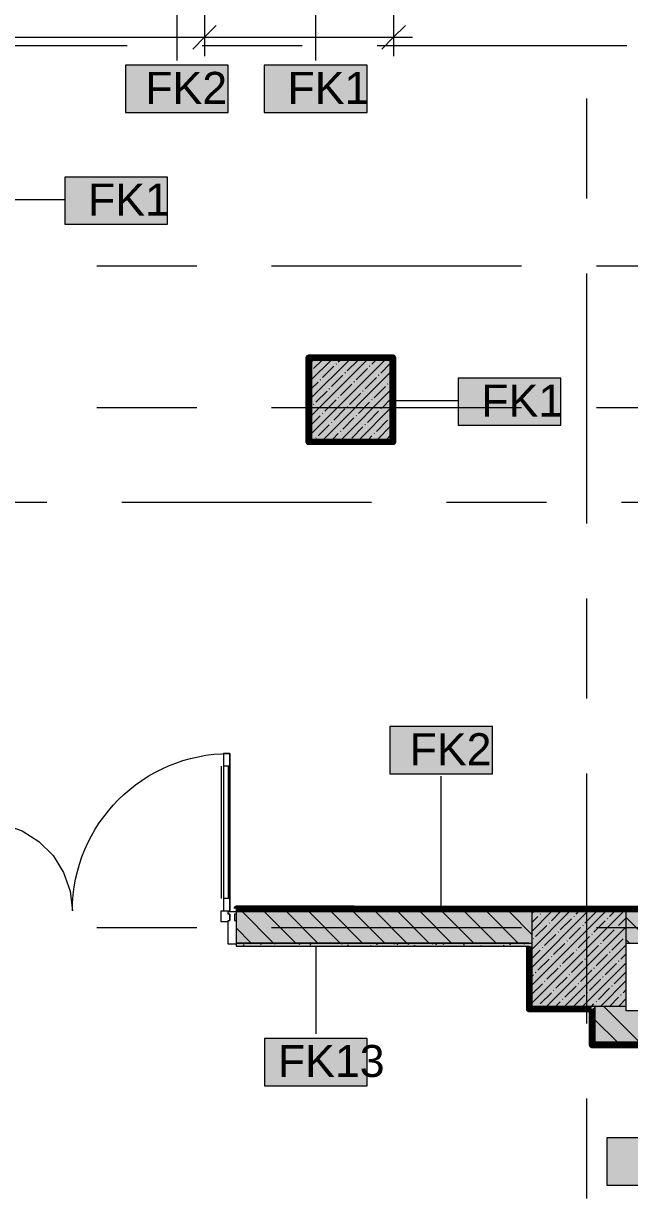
# Model space of a CAD drawing. Header units: millimetres. Extents: x -3817 to 677485, y -22715 to 103890.
# Drawn here: x 331722 to 335574, y 7997 to 15458 of the extents above; entities that cross this region are included whole.
import ezdxf

# ---------------------------------------------------------------- set-up
doc = ezdxf.new("R2010")
doc.units = ezdxf.units.MM
doc.layers.add('PDF _Геометрия', color=7, linetype='Continuous', true_color=0x1d1d1d)
doc.layers.add('PDF _Сплошная заливка', color=7, linetype='Continuous', true_color=0xffffff)
doc.layers.add('PDF _Текст', color=7, linetype='Continuous')
doc.styles.add('PDF GOST-Common', font='arial.ttf')

msp = doc.modelspace()

# ---------------------------------------------------------------- hatches: boundary and pattern name
at = {"layer": 'PDF _Сплошная заливка', "transparency": 33554559}
for points in [[(334072.9, 12799), (334072.9, 12819), (333552.9, 12819), (333552.9, 12799), (334052.9, 12799)], [(334952.9, 9199), (335332.9, 9199), (335332.9, 9219), (334932.9, 9219), (334932.9, 9199)], [(335332.9, 8989), (335352.9, 8989), (335352.9, 9219), (335332.9, 9219), (335332.9, 9198)], [(335526.3, 8989), (335552.9, 8989), (335552.9, 9219), (335352.9, 9219), (335352.9, 8989)]]:
    msp.add_hatch(color=256, dxfattribs=at).paths.add_polyline_path(points)
h = msp.add_hatch(color=256, dxfattribs=at)
h.paths.add_polyline_path([(347052.9, 9819), (347302.9, 9819), (347302.9, 9839), (342508.2, 9839), (342508.2, 9819), (346262.4, 9819)], flags=0)
h.paths.add_polyline_path([(340863.2, 9819), (340863.2, 9839), (333072.9, 9839), (333072.9, 9819), (340052.9, 9819)], flags=0)
h.paths.add_polyline_path([(331427.9, 9819), (331427.9, 9839), (330602.9, 9839), (330602.9, 9827), (330657.9, 9827), (330657.9, 9819), (331022.9, 9819)], flags=0)
h.paths.add_polyline_path([(328562.9, 9819), (329097.9, 9819), (329097.9, 9827), (329152.9, 9827), (329152.9, 9839), (328562.9, 9839)], flags=0)
h = msp.add_hatch(color=256, dxfattribs=at)
h.paths.add_polyline_path([(343952.9, 9619), (343952.9, 9819), (342508.2, 9819), (342508.2, 9619), (343578.4, 9619)], flags=0)
h.paths.add_polyline_path([(330802.9, 9619), (331427.9, 9619), (331427.9, 9819), (330781.9, 9819), (330781.9, 9619)], flags=0)
h.paths.add_polyline_path([(333072.9, 9619), (334952.9, 9619), (334952.9, 9819), (333072.9, 9819)], flags=0)
h.paths.add_polyline_path([(336152.9, 9619), (339452.9, 9619), (339452.9, 9819), (338752.9, 9819), (338752.9, 9749), (337952.9, 9749), (337952.9, 9819), (335552.9, 9819), (335552.9, 9619), (335952.9, 9619)], flags=0)
h.paths.add_polyline_path([(340863.2, 9619), (340863.2, 9819), (340052.9, 9819), (340052.9, 9619), (340223.3, 9619)], flags=0)
h = msp.add_hatch(color=256, dxfattribs=at)
h.paths.add_polyline_path([(331427.9, 9599), (331427.9, 9619), (331022.9, 9619), (331022.9, 9599), (331042.9, 9599)], flags=0)
h.paths.add_polyline_path([(334932.9, 9599), (334932.9, 9619), (333072.9, 9619), (333072.9, 9599), (334931.9, 9599)], flags=0)

# ---------------------------------------------------------------- linework, layer by layer
at = {"layer": 'PDF _Геометрия', "color": 7, "lineweight": 9}
for points in [[(332695.7, 15918.5), (332695.7, 15222.3)], [(333578.8, 15918.5), (333578.8, 15222.3)], [(332872.4, 15618), (332872.4, 15370), (332872.4, 15250)], [(334073.9, 15618), (334073.9, 15370), (334073.9, 15250)], [(331453.9, 15370), (332872.4, 15370), (334193.9, 15370)], [(331573.4, 14341.3), (331984.3, 14341.3)], [(334073.4, 13064.9), (334484.3, 13064.9)], [(334375.8, 9848.6), (334375.8, 10679.5)], [(334932.9, 9619), (333072.9, 9619), (334932.9, 9619), (334952.9, 9619)], [(333072.9, 9599), (334931.9, 9599)], [(333580.4, 9598.5), (333580.4, 9042.7)], [(334932.9, 9219), (334932.9, 9599)], [(334932.9, 9199), (335331.9, 9199)], [(335332.9, 9198), (335332.9, 8989)]]:
    msp.add_lwpolyline(points, dxfattribs=at)
at = {"layer": 'PDF _Геометрия', "color": 7, "lineweight": 20}
for points in [[(332947.4, 15445), (332872.4, 15370), (332797.4, 15295)], [(334148.9, 15445), (334073.9, 15370), (333998.9, 15295)]]:
    msp.add_lwpolyline(points, dxfattribs=at)
at = {"layer": 'PDF _Геометрия', "color": 253, "lineweight": 9, "true_color": 0xaaaaaa}
for points in [[(330794.1, 15319), (332381.6, 15319)], [(332857.9, 15319), (333492.9, 15319)], [(333969.1, 15319), (335556.6, 15319)], [(335302.9, 14347.4), (335302.9, 14982.4)], [(332187.9, 13919), (332822.9, 13919)], [(333299.1, 13919), (334886.6, 13919)], [(335362.9, 13919), (335997.9, 13919)], [(335302.9, 12283.7), (335302.9, 13871.2)], [(332187.9, 13019), (332822.9, 13019)], [(333299.1, 13019), (334886.6, 13019)], [(335362.9, 13019), (335997.9, 13019)], [(331235.4, 12419), (331870.4, 12419)], [(332346.6, 12419), (333934.1, 12419)], [(334410.4, 12419), (335045.4, 12419)], [(335521.6, 12419), (337109.1, 12419)], [(335302.9, 11172.4), (335302.9, 11807.4)], [(332978.9, 10743), (332978.9, 9903)], [(333032.9, 10743), (332992.9, 10743)], [(333022.9, 10743), (333022.9, 9903)], [(335302.9, 9108.7), (335302.9, 10696.2)], [(333032.9, 9903), (332992.9, 9903)], [(333022.9, 9753), (332977.9, 9753), (332977.9, 9823), (333032.9, 9823), (333032.9, 9820)], [(333032.9, 9803), (333032.9, 9763)], [(332187.9, 9719), (332822.9, 9719)], [(333299.1, 9719), (334886.6, 9719)], [(335362.9, 9719), (335997.9, 9719)], [(335302.9, 7997.4), (335302.9, 8632.4)]]:
    msp.add_lwpolyline(points, dxfattribs=at)
at = {"layer": 'PDF _Геометрия', "color": 7, "lineweight": 9}
for points in [[(333022.2, 15192.2), (332369.1, 15192.2), (332369.1, 14892.2), (333022.2, 14892.2)], [(333905.4, 15192.2), (333252.3, 15192.2), (333252.3, 14892.2), (333905.4, 14892.2)], [(332637.5, 14483.1), (331984.3, 14483.1), (331984.3, 14183.1), (332637.5, 14183.1)], [(334052.9, 13319), (333552.9, 13319), (333552.9, 12819), (334052.9, 12819)], [(335137.5, 13206.8), (334484.3, 13206.8), (334484.3, 12906.8), (335137.5, 12906.8)], [(334702.3, 10993.4), (334049.2, 10993.4), (334049.2, 10693.4), (334702.3, 10693.4)], [(340863.2, 9819), (333072.9, 9819)], [(335552.9, 9819), (334952.9, 9819), (334952.9, 9219), (335552.9, 9219)], [(333906.9, 9012.6), (333253.8, 9012.6), (333253.8, 8712.6), (333906.9, 8712.6)], [(336082.5, 8382.6), (335429.4, 8382.6), (335429.4, 8082.6), (336082.5, 8082.6)]]:
    msp.add_lwpolyline(points, close=True, dxfattribs=at)
at = {"layer": 'PDF _Геометрия', "color": 231, "lineweight": 70, "true_color": 0xff80c0}
for points in [[(334073.9, 12799), (334073.9, 12798), (333532.9, 12798), (333531.9, 12798), (333531.9, 13339), (333531.9, 13340), (334073.9, 13340), (334073.9, 13339)], [(334072.9, 13339), (333532.9, 13339), (333532.9, 12799), (334072.9, 12799)], [(333072.9, 9839), (333822.9, 9839), (333822.9, 9840), (333072.9, 9840)]]:
    msp.add_lwpolyline(points, close=True, dxfattribs=at)
at = {"layer": 'PDF _Геометрия', "color": 9, "lineweight": 9, "true_color": 0xc0c0c0}
for points in [[(334052.9, 13339), (334072.9, 13339), (334072.9, 12819), (334072.9, 12799), (333552.9, 12799), (333532.9, 12799), (333532.9, 13339), (333552.9, 13339)], [(333552.9, 13319), (333552.9, 12819), (334052.9, 12819), (334052.9, 13319)]]:
    msp.add_lwpolyline(points, close=True, dxfattribs=at)
at = {"layer": 'PDF _Геометрия', "color": 253, "lineweight": 9, "true_color": 0x9b9b9b}
for points in [[(333551.2, 13339), (333546.6, 13331)], [(333619.7, 13335.6), (333614.7, 13326.9)], [(333646.9, 13319.3), (333641.9, 13328)], [(333752.7, 13319), (333751.6, 13320.9)], [(333865.4, 13334.5), (333860.4, 13325.8)], [(333933.4, 13330.4), (333928.4, 13321.7)], [(334028.7, 13328.6), (334023.7, 13337.3)], [(334059.5, 13288), (334069.5, 13288)], [(333541.3, 13257.6), (333551.4, 13257.6)], [(333552.9, 13238.3), (333551.5, 13240.7)], [(334072.9, 13252), (334069.4, 13258.1)], [(333539.4, 13135.6), (333534.4, 13126.9)], [(333545.4, 13190.3), (333540.4, 13199)], [(333549.5, 13122.3), (333544.5, 13131)], [(334061.3, 13186.2), (334056.3, 13177.5)], [(334059.5, 13166.1), (334069.5, 13166.1)], [(334072.5, 13144.6), (334067.5, 13135.9)], [(333541.3, 13074.7), (333551.4, 13074.7)], [(333550.6, 13094), (333545.5, 13085.3)], [(333552.9, 13055.4), (333548.6, 13063)], [(334059.5, 13074.7), (334069.5, 13074.7)], [(333542.4, 13012.6), (333537.4, 13021.3)], [(333541.3, 13013.7), (333551.4, 13013.7)], [(334060.3, 13030), (334055.3, 13038.7)], [(333535.3, 12902.9), (333532.9, 12907.2)], [(333541.3, 12922.3), (333551.4, 12922.3)], [(334059.5, 12952.8), (334069.5, 12952.8)], [(333539.4, 12834.9), (333534.4, 12843.6)], [(334056.2, 12872.4), (334052.9, 12866.8)], [(333534.2, 12821.8), (333532.9, 12819.5)], [(333622.7, 12812.6), (333619, 12819)], [(333632.7, 12800.4), (333642.8, 12800.4)], [(333724.2, 12800.4), (333734.2, 12800.4)], [(333738.3, 12809.6), (333733.3, 12800.9)], [(333785.1, 12800.4), (333795.2, 12800.4)], [(333806.4, 12805.5), (333802.6, 12799)], [(333936.5, 12817.8), (333935.8, 12819)], [(333937.5, 12800.4), (333947.6, 12800.4)], [(333954.9, 12819), (333952.6, 12815)], [(334029, 12800.4), (334039, 12800.4)], [(334046.1, 12810.7), (334041.3, 12819)], [(334052.1, 12804.4), (334049, 12799)], [(334059.5, 12830.8), (334069.5, 12830.8)], [(333149.5, 9839), (333145.4, 9831.9)], [(333239.3, 9819), (333237.9, 9821.6)], [(333337.3, 9832.2), (333333.4, 9839)], [(333354.5, 9828.4), (333349.5, 9819.7)], [(333395.9, 9839), (333391.2, 9830.8)], [(333464.2, 9835.5), (333459.2, 9826.7)], [(333651.1, 9837.4), (333650.1, 9839)], [(333709.9, 9834.4), (333704.9, 9825.7)], [(333760.7, 9830.3), (333755.7, 9839)], [(333778, 9830.3), (333773, 9821.6)], [(333802.4, 9819.1), (333797.4, 9827.9)], [(333896.8, 9838.5), (333896.5, 9839)], [(333994.2, 9839), (333992.3, 9835.7)], [(334074.5, 9835.5), (334072.5, 9839)], [(334116.2, 9824.3), (334111.1, 9833)], [(334159.8, 9821), (334158.6, 9819)], [(334184.2, 9828.4), (334179.2, 9837.1)], [(334201.4, 9832.2), (334196.4, 9823.5)], [(334224.8, 9819), (334220.8, 9826)], [(334240.6, 9839), (334238, 9834.6)], [(334310.9, 9839), (334306.1, 9830.5)], [(334361.9, 9825.4), (334356.9, 9834.1)], [(334405.5, 9819.9), (334405, 9819)], [(334539.6, 9822.4), (334534.6, 9831.1)], [(334556.8, 9838.2), (334551.8, 9829.4)], [(334576.8, 9819), (334576.2, 9820)], [(334624.9, 9834.1), (334619.8, 9825.4)], [(334647.2, 9819), (334644.2, 9824.1)], [(334823.1, 9819), (334821.9, 9821.1)], [(334921.4, 9831.7), (334917.2, 9839)], [(335006.7, 9824.8), (335003.3, 9819)], [(335048.3, 9836), (335043.3, 9827.3)], [(335085.2, 9839), (335084.9, 9838.4)], [(335155.6, 9839), (335152.9, 9834.3)], [(335235.2, 9836.9), (335233.9, 9839)], [(335252.4, 9823.7), (335249.7, 9819)], [(335320.4, 9819.6), (335320.1, 9819)], [(335344.8, 9829.8), (335339.8, 9838.5)], [(335386.3, 9819), (335381.4, 9827.3)], [(335402, 9839), (335398.7, 9833.2)], [(335471.7, 9837.9), (335466.7, 9829.2)], [(335480.9, 9838), (335480.3, 9839)], [(333123, 9610.1), (333117.9, 9601.4)], [(333163.3, 9619), (333159.6, 9612.6)], [(333225.6, 9599), (333223.7, 9602.2)], [(333232.6, 9617.2), (333227.6, 9608.5)], [(333323.2, 9612.9), (333319.6, 9619)], [(333401.6, 9599), (333401.4, 9599.3)], [(333478.4, 9616.1), (333473.3, 9607.4)], [(333546.4, 9612), (333541.4, 9603.3)], [(333636.9, 9618), (333636.4, 9619)], [(333746.6, 9611), (333742, 9619)], [(333761.6, 9619), (333760.7, 9617.5)], [(333788.2, 9599.8), (333783.2, 9608.5)], [(333928.2, 9602.8), (333926, 9599)], [(333969.8, 9613.9), (333964.8, 9605.2)], [(334008, 9619), (334006.4, 9616.4)], [(334060.4, 9616.1), (334058.7, 9619)], [(334078.3, 9619), (334074.5, 9612.3)], [(334102, 9605), (334097, 9613.7)], [(334170, 9609.1), (334165, 9617.8)], [(334173.9, 9601.7), (334172.4, 9599)], [(334211, 9599), (334206.6, 9606.6)], [(334324.7, 9619), (334320.2, 9611.2)], [(334347.7, 9606.1), (334342.7, 9614.8)], [(334393.3, 9615.8), (334388.2, 9607.1)], [(334525.4, 9603.1), (334520.4, 9611.8)], [(334563, 9599), (334562.1, 9600.6)], [(334633.4, 9599), (334630.1, 9604.7)], [(334775.1, 9606.6), (334770.7, 9599)], [(334809.4, 9599), (334807.8, 9601.7)], [(334816.7, 9617.7), (334811.7, 9609)], [(334907.2, 9612.4), (334903.4, 9619)], [(334923, 9619), (334921.3, 9616.1)], [(334937.5, 9583.2), (334932.9, 9575.1)], [(334943.4, 9569.5), (334952.9, 9569.5)], [(334943.4, 9508.5), (334952.9, 9508.5)], [(334952.9, 9533.3), (334947.9, 9541.9)], [(334940.5, 9405.5), (334935.5, 9396.7)], [(334944.6, 9473.5), (334939.6, 9464.8)], [(334943.4, 9417.1), (334952.9, 9417.1)], [(334951.7, 9363.8), (334946.6, 9355.1)], [(334938.8, 9313.8), (334933.8, 9322.5)], [(334943.4, 9234.2), (334952.9, 9234.2)], [(334969.9, 9199), (334968.4, 9201.7)], [(334973.9, 9203.7), (334983.9, 9203.7)], [(335037.9, 9208.4), (335032.9, 9199.7)], [(335067.8, 9212.3), (335064, 9219)], [(335065.3, 9203.7), (335075.4, 9203.7)], [(335079.2, 9219), (335074.5, 9210.9)], [(335147.6, 9215.5), (335142.6, 9206.8)], [(335156.7, 9203.7), (335166.8, 9203.7)], [(335339.6, 9203.7), (335349.7, 9203.7)], [(335344, 9160.6), (335339, 9169.3)], [(335337, 9051), (335332.9, 9058)], [(335339.6, 9081.8), (335349.7, 9081.8)], [(335348.1, 9092.6), (335343.1, 9101.3)], [(335419.5, 8969), (335419.3, 8969.3)], [(335461.5, 8990.4), (335471.6, 8990.4)], [(335518.7, 8979.9), (335513.7, 8988.6)], [(335553, 8990.4), (335563, 8990.4)]]:
    msp.add_lwpolyline(points, dxfattribs=at)
at = {"layer": 'PDF _Геометрия', "lineweight": 9}
for points in [[(333552.9, 13311.2), (333560.7, 13319)], [(333552.9, 13197.2), (333674.7, 13319)], [(333552.9, 13083.1), (333788.8, 13319)], [(333552.9, 12969.1), (333902.8, 13319)], [(333552.9, 12855), (334016.9, 13319)], [(333565.6, 13266.9), (333617.7, 13319)], [(333622.6, 13209.9), (333693.9, 13281.2)], [(333708.2, 13295.4), (333710.5, 13297.8)], [(333722.4, 13309.7), (333731.8, 13319)], [(333779.4, 13252.6), (333845.8, 13319)], [(333922, 13281.2), (333924.4, 13283.5)], [(333936.3, 13295.4), (333959.8, 13319)], [(333993.3, 13238.4), (334052.9, 13298)], [(333552.9, 13254.2), (333553.7, 13255)], [(333630.9, 12819), (334052.9, 13241)], [(333679.7, 13152.9), (333750.9, 13224.1)], [(333765.2, 13238.4), (333767.6, 13240.8)], [(333836.5, 13195.6), (333907.7, 13266.9)], [(333893.5, 13138.6), (333964.8, 13209.9)], [(333979, 13224.1), (333981.4, 13226.5)], [(333552.9, 13140.1), (333594.1, 13181.4)], [(333608.4, 13195.6), (333610.7, 13198)], [(333665.4, 13138.6), (333667.8, 13141)], [(333736.7, 13095.8), (333808, 13167.1)], [(333822.2, 13181.4), (333824.6, 13183.7)], [(333950.5, 13081.6), (334021.8, 13152.9)], [(334036.1, 13167.1), (334038.4, 13169.5)], [(334050.3, 13181.4), (334052.9, 13183.9)], [(333579.9, 13053.1), (333651.1, 13124.3)], [(333636.9, 12996), (333708.2, 13067.3)], [(333722.4, 13081.6), (333724.8, 13083.9)], [(333745, 12819), (334052.9, 13126.9)], [(333793.7, 13038.8), (333865, 13110.1)], [(333879.2, 13124.3), (333881.6, 13126.7)], [(333936.3, 13067.3), (333938.6, 13069.7)], [(334007.5, 13024.5), (334052.9, 13069.9)], [(333565.6, 13038.8), (333568, 13041.2)], [(333622.6, 12981.8), (333625, 12984.2)], [(333693.9, 12939), (333765.2, 13010.3)], [(333779.4, 13024.5), (333781.8, 13026.9)], [(333850.7, 12981.8), (333922, 13053.1)], [(333859, 12819), (334052.9, 13012.9)], [(333907.7, 12924.8), (333979, 12996)], [(333993.3, 13010.3), (333995.7, 13012.7)], [(333552.9, 12912), (333608.4, 12967.5)], [(333594.1, 12839.2), (333665.4, 12910.5)], [(333679.7, 12924.8), (333682, 12927.1)], [(333750.9, 12882), (333822.2, 12953.3)], [(333836.5, 12967.5), (333838.8, 12969.9)], [(333893.5, 12910.5), (333895.9, 12912.9)], [(333964.8, 12867.7), (334036.1, 12939)], [(334050.3, 12953.3), (334052.7, 12955.6)], [(333687.9, 12819), (333722.4, 12853.5)], [(333736.7, 12867.7), (333739, 12870.1)], [(333808, 12825), (333879.2, 12896.2)], [(333916, 12819), (333936.3, 12839.2)], [(333950.5, 12853.5), (333952.9, 12855.8)], [(333973.1, 12819), (334052.9, 12898.8)], [(334030.1, 12819), (334052.9, 12841.8)], [(333579.9, 12825), (333582.2, 12827.3)], [(333310.8, 9619), (333110.8, 9819)], [(333452.2, 9619), (333252.2, 9819)], [(333593.6, 9619), (333393.6, 9819)], [(333735, 9619), (333535, 9819)], [(333876.4, 9619), (333676.4, 9819)], [(334017.9, 9619), (333817.9, 9819)], [(334159.3, 9619), (333959.3, 9819)], [(334300.7, 9619), (334100.7, 9819)], [(334442.1, 9619), (334242.1, 9819)], [(334583.6, 9619), (334383.6, 9819)], [(334725, 9619), (334525, 9819)], [(334866.4, 9619), (334666.4, 9819)], [(334952.9, 9673.9), (334807.8, 9819)], [(334952.9, 9815.4), (334949.2, 9819)], [(334952.9, 9807.1), (334964.8, 9819)], [(334952.9, 9693.1), (335078.8, 9819)], [(334952.9, 9579), (335192.9, 9819)], [(334952.9, 9465), (335306.9, 9819)], [(334952.9, 9350.9), (335421, 9819)], [(334952.9, 9236.9), (335535, 9819)], [(334952.9, 9750.1), (334991.2, 9788.4)], [(335005.5, 9802.7), (335007.8, 9805)], [(335019.7, 9816.9), (335021.8, 9819)], [(335076.8, 9759.9), (335135.9, 9819)], [(335133.8, 9702.9), (335205.1, 9774.1)], [(335219.3, 9788.4), (335221.7, 9790.8)], [(335233.6, 9802.7), (335249.9, 9819)], [(335290.6, 9745.6), (335361.9, 9816.9)], [(335433.2, 9774.1), (335435.5, 9776.5)], [(335447.4, 9788.4), (335478, 9819)], [(335504.4, 9731.4), (335552.9, 9779.8)], [(335714.9, 9619), (335552.9, 9781)], [(333169.3, 9619), (333072.9, 9715.5)], [(334977, 9660.1), (335048.2, 9731.4)], [(335049.1, 9219), (335552.9, 9722.8)], [(335062.5, 9745.6), (335064.9, 9748)], [(335190.8, 9645.8), (335262.1, 9717.1)], [(335276.3, 9731.4), (335278.7, 9733.7)], [(335347.6, 9688.6), (335418.9, 9759.9)], [(335404.6, 9631.6), (335475.9, 9702.9)], [(335490.2, 9717.1), (335492.6, 9719.5)], [(334962.7, 9645.8), (334965.1, 9648.2)], [(335034, 9603.1), (335105.3, 9674.4)], [(335119.5, 9688.6), (335121.9, 9691)], [(335176.5, 9631.6), (335178.9, 9634)], [(335247.8, 9588.8), (335319.1, 9660.1)], [(335333.4, 9674.4), (335335.7, 9676.7)], [(335461.7, 9574.6), (335533, 9645.8)], [(335547.2, 9660.1), (335549.6, 9662.5)], [(335573.5, 9619), (335552.9, 9639.6)], [(334952.9, 9522), (335005.5, 9574.6)], [(335019.7, 9588.8), (335022.1, 9591.2)], [(335091, 9546), (335162.3, 9617.3)], [(335148, 9489), (335219.3, 9560.3)], [(335163.1, 9219), (335552.9, 9608.8)], [(335233.6, 9574.6), (335235.9, 9576.9)], [(335304.9, 9531.8), (335376.1, 9603.1)], [(335390.4, 9617.3), (335392.8, 9619.7)], [(335447.4, 9560.3), (335449.8, 9562.7)], [(335518.7, 9517.5), (335552.9, 9551.7)], [(334991.2, 9446.3), (335062.5, 9517.5)], [(335076.8, 9531.8), (335079.1, 9534.2)], [(335133.8, 9474.8), (335136.1, 9477.1)], [(335205.1, 9432), (335276.3, 9503.3)], [(335277.2, 9219), (335552.9, 9494.7)], [(335290.6, 9517.5), (335293, 9519.9)], [(335361.9, 9474.8), (335433.2, 9546)], [(335418.9, 9417.7), (335490.2, 9489)], [(335504.4, 9503.3), (335506.8, 9505.7)], [(334952.9, 9407.9), (334962.7, 9417.7)], [(334977, 9432), (334979.3, 9434.4)], [(335048.2, 9389.2), (335119.5, 9460.5)], [(335105.3, 9332.2), (335176.5, 9403.5)], [(335190.8, 9417.7), (335193.2, 9420.1)], [(335262.1, 9375), (335333.4, 9446.3)], [(335347.6, 9460.5), (335350, 9462.9)], [(335404.6, 9403.5), (335407, 9405.9)], [(335475.9, 9360.7), (335547.2, 9432)], [(334952.9, 9293.9), (335019.7, 9360.7)], [(335034, 9375), (335036.4, 9377.3)], [(335162.3, 9275.2), (335233.6, 9346.5)], [(335247.8, 9360.7), (335250.2, 9363.1)], [(335319.1, 9317.9), (335390.4, 9389.2)], [(335376.1, 9260.9), (335447.4, 9332.2)], [(335391.2, 9219), (335552.9, 9380.7)], [(335461.7, 9346.5), (335464, 9348.8)], [(335005.5, 9232.4), (335076.8, 9303.7)], [(335091, 9317.9), (335093.4, 9320.3)], [(335148, 9260.9), (335150.4, 9263.3)], [(335220.2, 9219), (335290.6, 9289.4)], [(335304.9, 9303.7), (335307.2, 9306.1)], [(335448.3, 9219), (335504.4, 9275.2)], [(335505.3, 9219), (335552.9, 9266.6)], [(335518.7, 9289.4), (335521.1, 9291.8)], [(335533, 9303.7), (335552.9, 9323.6)], [(334992.1, 9219), (334993.6, 9220.5)], [(335106.1, 9219), (335133.8, 9246.7)], [(335334.2, 9219), (335347.6, 9232.4)], [(335361.9, 9246.7), (335364.2, 9249)], [(335637.8, 8989), (335552.9, 9073.9), (335407.8, 9219)], [(335552.9, 9215.4), (335549.2, 9219)], [(335496.4, 8989), (335352.9, 9132.5)], [(335355, 8989), (335352.9, 8991.1)]]:
    msp.add_lwpolyline(points, dxfattribs=at)
at = {"layer": 'PDF _Геометрия', "color": 253, "lineweight": 9, "true_color": 0xaaaaaa}
msp.add_lwpolyline([(331467.9, 9823), (331467.9, 10388), (331593.6, 10373.8), (331713, 10332.1), (331820.2, 10264.7), (331909.6, 10175.3), (331976.9, 10068.1), (332018.7, 9948.7), (332032.9, 9823, -0.414212), (333032.9, 10823), (333032.9, 9823)], format="xyb", dxfattribs=at)
msp.add_lwpolyline([(332992.9, 9823), (333032.9, 9823), (333032.9, 10823), (332992.9, 10823), (332992.9, 9823), (333032.9, 9823), (333032.9, 10823), (332992.9, 10823)], close=True, dxfattribs=at)
at = {"layer": 'PDF _Геометрия', "color": 7, "lineweight": 20}
msp.add_lwpolyline([(333072.9, 9803), (333062.9, 9803), (333062.9, 9763), (333072.9, 9763), (333072.9, 9613), (333022.9, 9613), (333022.9, 9763), (333032.9, 9763), (333032.9, 9803), (333022.9, 9803), (333022.9, 9820), (333072.9, 9820)], close=True, dxfattribs=at)
at = {"layer": 'PDF _Геометрия', "color": 9, "lineweight": 9, "true_color": 0xc0c0c0}
for points in [[(340072.9, 9599), (340863.2, 9599), (340863.2, 9619), (340863.2, 9819), (340863.2, 9839), (333072.9, 9839), (333072.9, 9819), (333072.9, 9619), (333072.9, 9599)], [(334952.9, 9619), (334952.9, 9219), (335332.9, 9219), (335352.9, 9219), (335352.9, 8989), (336152.9, 8989), (335952.9, 8989), (335552.9, 8989), (335352.9, 8989), (335352.9, 9219)], [(335552.9, 9619), (335952.9, 9619), (335952.9, 9189), (335552.9, 9189), (335552.9, 9319)], [(334932.9, 9219), (334932.9, 9199)], [(335332.9, 8989), (335332.9, 8969), (336172.9, 8969), (336172.9, 8989)]]:
    msp.add_lwpolyline(points, dxfattribs=at)
at = {"layer": 'PDF _Геометрия', "color": 96, "lineweight": 70, "true_color": 0x008000}
msp.add_lwpolyline([(340862.2, 9840), (340862.2, 9839), (333822.9, 9839), (333822.9, 9840)], close=True, dxfattribs=at)
at = {"layer": 'PDF _Геометрия', "color": 231, "lineweight": 9, "true_color": 0xff80c0}
for points in [[(334931.9, 9599), (334932.9, 9599), (334932.9, 9219)], [(335332.9, 9198), (335332.9, 9199), (335331.9, 9199), (334932.9, 9199)], [(335332.9, 8989), (335332.9, 9199), (335331.9, 9199)]]:
    msp.add_lwpolyline(points, dxfattribs=at)
at = {"layer": 'PDF _Геометрия', "color": 231, "lineweight": 70, "true_color": 0xff80c0}
for points in [[(334931.9, 9598), (334931.9, 9199), (334931.9, 9198), (335332.9, 9198)], [(336173.9, 9598), (336173.9, 8968), (336172.9, 8968), (335331.9, 8968), (335331.9, 8969), (335331.9, 9199)], [(334932.9, 9219), (334932.9, 9199)], [(335332.9, 8989), (335332.9, 8969), (336172.9, 8969), (336172.9, 8989)]]:
    msp.add_lwpolyline(points, dxfattribs=at)
at = {"layer": 'PDF _Сплошная заливка', "lineweight": 9, "transparency": 33554559}
for points in [[(333022.2, 15192.2), (332369.1, 15192.2), (333022.2, 14892.2), (332369.1, 14892.2)], [(333905.4, 15192.2), (333252.3, 15192.2), (333905.4, 14892.2), (333252.3, 14892.2)], [(332637.5, 14483.1), (331984.3, 14483.1), (332637.5, 14183.1), (331984.3, 14183.1)], [(335137.5, 13206.8), (334484.3, 13206.8), (335137.5, 12906.8), (334484.3, 12906.8)], [(334702.3, 10993.4), (334049.2, 10993.4), (334702.3, 10693.4), (334049.2, 10693.4)], [(333906.9, 9012.6), (333253.8, 9012.6), (333906.9, 8712.6), (333253.8, 8712.6)], [(336082.5, 8382.6), (335429.4, 8382.6), (336082.5, 8082.6), (335429.4, 8082.6)]]:
    msp.add_solid(points, dxfattribs=at)
at = {"layer": 'PDF _Сплошная заливка', "color": 254, "lineweight": 35, "true_color": 0xffb9dc, "transparency": 33554559}
for points in [[(333531.9, 12798), (333532.9, 12799), (333531.9, 13339)], [(334072.9, 13339), (334073.9, 13340), (333532.9, 13339)], [(334072.9, 12799), (334073.9, 12799), (334072.9, 13339)], [(335332.9, 9198), (335331.9, 9199), (334931.9, 9198)]]:
    msp.add_solid(points, dxfattribs=at)
at = {"layer": 'PDF _Сплошная заливка', "lineweight": 35, "transparency": 33554559}
for points in [[(333552.9, 12799), (333552.9, 13339), (333532.9, 12799), (333532.9, 13339)], [(334052.9, 13319), (334052.9, 13339), (333552.9, 13319), (333552.9, 13339)], [(333552.9, 12819), (334052.9, 12819), (333552.9, 13319), (334052.9, 13319)], [(334072.9, 12819), (334072.9, 13339), (334052.9, 12819), (334052.9, 13339)], [(334952.9, 9219), (335552.9, 9219), (334952.9, 9819), (335552.9, 9819)], [(334952.9, 9219), (334952.9, 9619), (334932.9, 9219), (334932.9, 9619)], [(335552.9, 8989), (335952.9, 8989), (335552.9, 9189), (335952.9, 9189)], [(335332.9, 8969), (336172.9, 8969), (335332.9, 8989), (336172.9, 8989)]]:
    msp.add_solid(points, dxfattribs=at)

# ---------------------------------------------------------------- texts
at = {"layer": 'PDF _Текст', "char_height": 203.2, "attachment_point": 4, "style": 'PDF GOST-Common'}
for s, insert in [('FK2', (332495.5, 15048.8)), ('FK1', (333399.4, 15048.8)), ('FK1', (332131.4, 14339.7)), ('FK1', (334631.4, 13063.4)), ('FK2', (334175.6, 10850)), ('FK13', (333338.4, 8869.2))]:
    msp.add_mtext(s, dxfattribs=dict(at, insert=insert))

doc.saveas('drawing.dxf')
